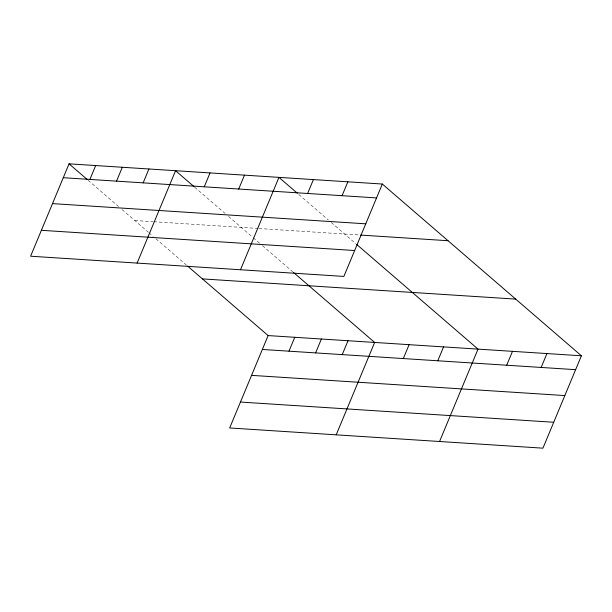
<?xml version="1.0" encoding="UTF-8"?>
<svg xmlns="http://www.w3.org/2000/svg" width="612" height="612" viewBox="0 0 612 612"><rect width="100%" height="100%" fill="white"/><g stroke="black" fill="none" stroke-linecap="round" stroke-linejoin="round"><path stroke-width="0.46" stroke-dasharray="3.06 2.29" d="M134.747 220.504L152.816 221.674M153.773 221.735L258.027 228.46M258.96 228.521L359.542 235.008M298.725 194.432L328.392 220.029M331.222 222.47L355.924 243.775M194.639 187.157L225.017 213.358M228.544 216.411L252.542 237.112M253.246 237.716L259.595 243.194M262.41 245.626L292.727 271.782M88.128 180.288L118.506 206.489M122.033 209.533L148.15 232.063M148.854 232.675L153.084 236.324M155.899 238.757L186.928 265.516"/><path stroke-width="0.92" d="M382.324 184.036L69.057 163.832L30.6 256.214L343.868 276.425L382.324 184.036L581.4 355.786L542.943 448.168L229.676 427.964L268.132 335.575L581.4 355.786M89.903 179.431L95.686 165.546M116.532 181.144L122.308 167.267M143.162 182.866L148.938 168.981M137.111 263.084L175.567 170.702L193.935 186.545M204.247 186.805L210.031 172.921M238.711 189.031L244.486 175.147M240.493 269.754L278.95 177.373L297.31 193.216M307.629 193.476L313.405 179.591M342.085 195.695L347.868 181.818M288.979 351.173L294.755 337.296M315.608 352.894L321.384 339.01M342.238 354.616L348.014 340.731M336.187 434.834L374.643 342.445L293.439 272.386M403.323 358.555L409.099 344.671M437.779 360.774L443.562 346.897M439.561 441.504L478.018 349.115L356.628 244.387M506.705 365.219L512.481 351.342M541.161 367.445L546.937 353.56M63.281 177.71L376.548 197.921M52.494 203.62L365.762 223.824M360.476 235.069L448.022 240.715M41.387 230.311L354.654 250.515M202.434 278.904L515.702 299.107M262.349 349.46L575.624 369.671M251.57 375.363L564.838 395.574M240.455 402.053L553.73 422.265M69.057 163.832L87.424 179.676M187.632 266.128L268.132 335.575"/></g></svg>
